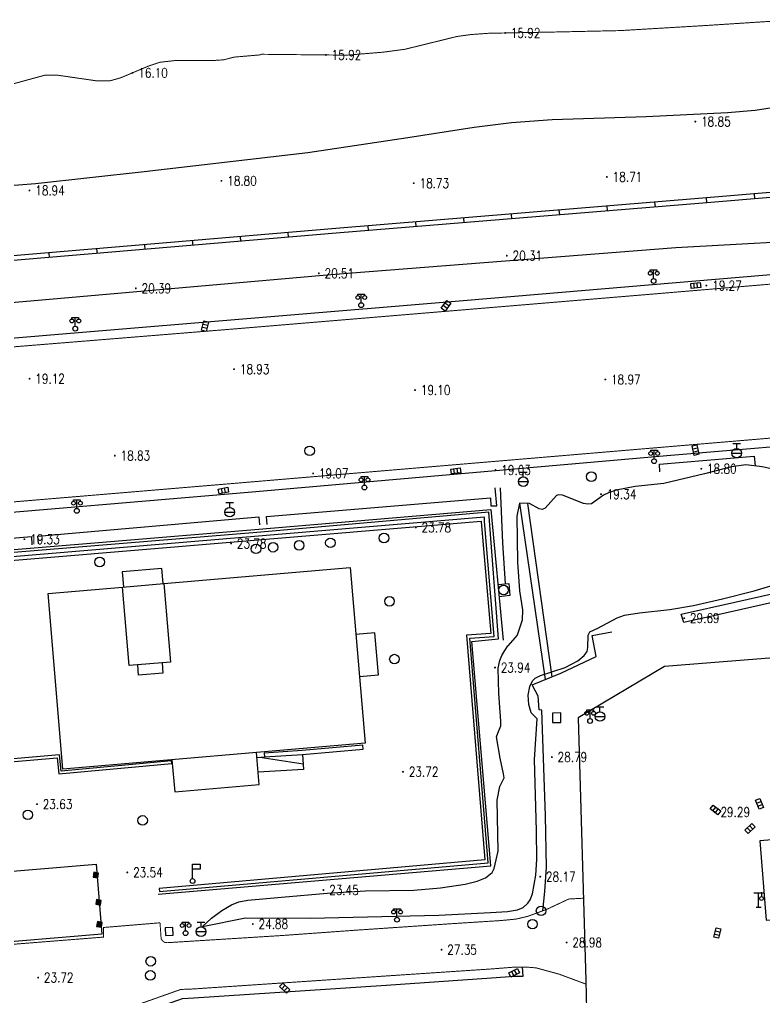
# Model space of a CAD drawing. Extents: x 404846 to 408477, y 3390929 to 3392894.
# Drawn here: x 406090.3 to 406167.9, y 3392289.3 to 3392391.2 of the extents above; entities that cross this region are included whole.
import ezdxf
from ezdxf.enums import TextEntityAlignment as Align

# ---------------------------------------------------------------- set-up
doc = ezdxf.new("R2010")
doc.units = 0
doc.header["$LTSCALE"] = 0.5
doc.header["$PDSIZE"] = 0.2
doc.layers.get('0').update_dxf_attribs({"linetype": 'CONTINUOUS'})
doc.layers.add('ASSIST', color=7, linetype='CONTINUOUS', plot=False)
for name, color, linetype in [('DLDW', 11, 'CONTINUOUS'), ('DLSS', 4, 'CONTINUOUS'), ('DMTZ', 3, 'CONTINUOUS'), ('FZTZ', 7, 'CONTINUOUS'), ('GCD', 1, 'CONTINUOUS'), ('GXYZ', 2, 'CONTINUOUS'), ('JMD', 6, 'CONTINUOUS'), ('SXSS', 5, 'CONTINUOUS'), ('ZBTZ', 3, 'CONTINUOUS')]:
    doc.layers.add(name, color=color, linetype=linetype)
doc.styles.add('HZ', font='rs.shx', dxfattribs={"width": 0.8, "bigfont": 'hztxt.shx'})
doc.linetypes.add('10411', pattern='A,2,[150,AAA.SHX,S=1,R=0,X=0,Y=1],2,[151,AAA.SHX,S=1,R=0,X=0,Y=3],1e-11', length=4)
doc.linetypes.add('10422', pattern='A,0.75,[150,AAA.SHX,S=0.5,R=0,X=0,Y=0.5],1.5,[177,AAA.SHX,S=1,R=0,X=0,Y=0.4],0.75', length=3)
doc.linetypes.add('1161', pattern='A,0,[149,AAA.SHX,S=0.15,R=0,X=0,Y=0],-1.6', length=1.6)
doc.linetypes.add('444', pattern='A,4.5,[145,AAA.SHX,S=1,R=0,X=0,Y=1],4.5,-0.5,[146,AAA.SHX,S=1,R=0,X=0,Y=0],-0.5', length=10)
doc.linetypes.add('732', pattern='A,9,-0.5,[162,AAA.SHX,S=1,R=0,X=0,Y=0],-0.5', length=10)

# ---------------------------------------------------------------- blocks, each defined once
blk = doc.blocks.new('gc097')
for p, q in [((-0.7, 2), (-0.7, 2.3)), ((-0.7, 2.3), (0.7, 2.3)), ((0, 0.5), (0, 2.3)), ((0.7, 2.3), (0.7, 2))]:
    blk.add_line(p, q)
for centre, radius in [((-0.7, 1.6), 0.4), ((0, 0), 0.5), ((0.73, 1.6), 0.4)]:
    blk.add_circle(centre, radius)
blk = doc.blocks.new('gc098')
for p, q in [((0, 0.5), (0, 3.5)), ((0, 3.5), (1.6, 3.5)), ((1.6, 2.5), (0, 2.5)), ((1.6, 3.5), (1.6, 2.5))]:
    blk.add_line(p, q)
blk.add_circle((0, 0), 0.5)
blk = doc.blocks.new('gc063')
for p, q in [((-1, 3), (1, 3)), ((0, 0), (0, 3)), ((0.6, 3), (0.6, 2.2)), ((-0.5, 0), (0.5, 0))]:
    blk.add_line(p, q)
blk.add_circle((0.6, 1.8), 0.4)
blk.add_point((0.6, 3))
blk.add_point((0.6, 3))
blk = doc.blocks.new('GC200')
at = {"linetype": 'Continuous', "const_width": 0.2, "flags": 128}
blk.add_lwpolyline([(-0.1, 0, 1), (0.1, 0, 1)], format="xyb", close=True, dxfattribs=at)
blk = doc.blocks.new('gc188')
blk.add_circle((0, 0), 1)
blk = doc.blocks.new('gc041')
for p, q in [((-1, 0.5), (1, 0.5)), ((-1, -0.5), (-1, 0.5)), ((-0.33, 0.5), (-0.33, -0.5)), ((0.33, 0.5), (0.33, -0.5)), ((1, 0.5), (1, -0.5)), ((1, -0.5), (-1, -0.5))]:
    blk.add_line(p, q)
blk = doc.blocks.new('gc133')
for p, q in [((-1, 0), (1, 0)), ((-0.8, 2), (0.8, 2)), ((0, 1), (0, 2))]:
    blk.add_line(p, q)
blk.add_circle((0, 0), 1)
blk = doc.blocks.new('*U31')
at = {"linetype": 'Continuous'}
for points in [[(0, 0), (0.5, 0.5), (-0.5, 0.5)], [(0, 0), (-0.5, 0.5), (-0.5, -0.5)], [(0, 0), (-0.5, -0.5), (0.5, -0.5)], [(0, 0), (0.5, -0.5), (0.5, 0.5)]]:
    blk.add_solid(points, dxfattribs=at)
blk = doc.blocks.new('gc002')
blk.add_lwpolyline([(-0.5, -0.5), (0.5, -0.5), (0.5, 0.5), (-0.5, 0.5), (-0.5, -0.5)])
at = {"linetype": 'Continuous'}
blk.add_blockref('*U31', (0, 0), dxfattribs=at)

msp = doc.modelspace()

# ---------------------------------------------------------------- linework, layer by layer
at = {"layer": 'ASSIST', "linetype": 'Continuous', "elevation": 24.372, "flags": 128}
msp.add_lwpolyline([(406115.051, 3392314.308), (406115.842, 3392314.358), (406119.797, 3392314.609), (406119.924, 3392313.047), (406115.18, 3392312.787)], dxfattribs=at)
at = {"layer": 'DLSS', "linetype": 'Continuous', "const_width": 0.1, "flags": 128}
for points, elevation in [([(406196.151, 3392365.937), (406156.377, 3392362.588)], 19.271), ([(406112.698, 3392358.95), (406156.377, 3392362.588)], 18.789), ([(406069.973, 3392355.482), (406112.698, 3392358.95)], 18.728), ([(406197.492, 3392350.008), (406157.704, 3392346.659)], 19.271), ([(406114.038, 3392342.973), (406157.704, 3392346.659)], 18.789), ([(406071.346, 3392339.391), (406114.038, 3392342.973)], 18.728), ([(406149.078, 3392299.639), (406147.551, 3392299.555), (406145.278, 3392298.491), (406143.293, 3392297.755), (406142.058, 3392297.466), (406140.519, 3392297.315), (406135.518, 3392296.997), (406125.229, 3392296.299), (406117.734, 3392295.758), (406105.786, 3392295.01), (406105.501, 3392295.012), (406105.386, 3392295.063), (406105.206, 3392295.213), (406105.072, 3392295.402), (406104.954, 3392297.078)], 26.143), ([(406104.954, 3392297.078), (406099.049, 3392296.589), (406099.063, 3392295.589), (406085.425, 3392294.504), (406085.259, 3392295.814), (406083.078, 3392295.608)], 23.65), ([(406149.343, 3392290.689), (406146.528, 3392291.734), (406144.139, 3392292.385), (406143.013, 3392292.471), (406141.816, 3392292.453), (406139.434, 3392292.267), (406128.47, 3392291.535), (406108.445, 3392290.188), (406107.108, 3392290.134), (406101.386, 3392288.106), (406083.812, 3392286.691)], 26.658)]:
    msp.add_lwpolyline(points, dxfattribs=dict(at, elevation=elevation))
at = {"layer": 'DMTZ', "linetype": '10411', "flags": 128}
for points, elevation in [([(406155.629, 3392381.073), (406164.108, 3392381.491), (406166.964, 3392381.758), (406169.2, 3392382.086), (406175.372, 3392383.514), (406177.813, 3392383.928), (406183.414, 3392384.01), (406185.38, 3392384.194), (406187.752, 3392384.62), (406197.076, 3392386.925)], 18.642), ([(406120.362, 3392377.345), (406130.768, 3392378.887), (406137.692, 3392379.953), (406141.573, 3392380.47), (406145.829, 3392380.764), (406155.629, 3392381.073)], 18.665), ([(406021.297, 3392367.831), (406034.516, 3392369.543), (406043.255, 3392370.376), (406048.714, 3392371.023), (406065.818, 3392374.025), (406069.913, 3392374.544), (406073.165, 3392374.72), (406075.87, 3392374.591), (406082.814, 3392373.954), (406085.648, 3392373.787), (406088.434, 3392373.837), (406091.964, 3392374.084), (406103.303, 3392375.343), (406120.362, 3392377.345)], 18.759), ([(406210.801, 3392369.496), (406206.902, 3392370.018), (406204.274, 3392370.091), (406200.481, 3392369.972), (406187.45, 3392369.072), (406176.326, 3392368.356), (406158.705, 3392367.392)], 20.161), ([(406158.705, 3392367.392), (406122.758, 3392364.586)], 20.286), ([(406122.758, 3392364.586), (406068.419, 3392359.819), (406015.57, 3392355.631)], 20.364), ([(406109.392, 3392296.709), (406113.878, 3392297.579), (406120.612, 3392297.562), (406126.562, 3392297.689), (406133.995, 3392297.891), (406139.408, 3392298.159), (406141.172, 3392298.257), (406142.217, 3392298.423), (406142.814, 3392298.659), (406143.289, 3392299.114), (406143.524, 3392299.477), (406143.762, 3392300.09), (406144.134, 3392302.04), (406144.235, 3392303.663), (406144.179, 3392306.653), (406143.965, 3392314.089), (406144.26, 3392318.32), (406143.628, 3392318.949), (406143.374, 3392319.806), (406143.311, 3392320.801), (406143.497, 3392321.685), (406143.755, 3392322.284), (406144.039, 3392322.551), (406144.604, 3392322.849), (406147.181, 3392323.689), (406148.498, 3392324.37), (406149.17, 3392324.938), (406149.458, 3392325.356), (406149.541, 3392325.775), (406149.575, 3392327.029), (406149.738, 3392327.387), (406150.588, 3392327.779), (406152.603, 3392328.844), (406153.353, 3392329.142), (406154.922, 3392329.369), (406158.1, 3392329.706), (406160.533, 3392330.139), (406163.584, 3392330.824), (406166.872, 3392331.672), (406169.878, 3392332.554), (406173.657, 3392333.752), (406174.723, 3392334.181), (406175.603, 3392334.642), (406176.436, 3392335.298), (406178.954, 3392337.598), (406179.74, 3392338.112), (406180.34, 3392338.335), (406181.179, 3392338.386), (406184.087, 3392338.206), (406186.43, 3392338.691), (406187.117, 3392338.766), (406188.112, 3392338.581), (406190.769, 3392337.679), (406191.613, 3392337.554), (406192.456, 3392337.661), (406193.963, 3392338.039)], 28.123)]:
    msp.add_lwpolyline(points, dxfattribs=dict(at, elevation=elevation))
at = {"layer": 'DMTZ', "linetype": '10422', "flags": 128}
for points, elevation in [([(406157.056, 3392344.06), (406157.02, 3392344.844), (406166.867, 3392345.682), (406166.974, 3392344.672)], 19.694), ([(406139.438, 3392340.512), (406140.058, 3392340.528), (406139.87, 3392342.389)], 19.204), ([(406140.398, 3392342.396), (406140.65, 3392336.65), (406140.913, 3392332.387)], 20.62), ([(406116.109, 3392338.566), (406116.056, 3392339.415), (406139.385, 3392341.361), (406139.438, 3392340.512)], 19.336), ([(406114.824, 3392338.059), (406139.445, 3392340.128), (406140.728, 3392326.534)], 23.647), ([(406092.294, 3392336.583), (406092.234, 3392337.365), (406115.266, 3392339.372), (406115.31, 3392338.539)], 19.329), ([(406022.049, 3392308.153), (406021.299, 3392317.237), (406021.13, 3392321.047), (406021.362, 3392323.133), (406021.776, 3392324.641), (406022.3, 3392325.81), (406023.052, 3392326.92), (406023.935, 3392327.894), (406024.731, 3392328.637), (406026.506, 3392329.874), (406028.191, 3392330.589), (406029.774, 3392330.93), (406033.07, 3392331.195), (406048.023, 3392332.492), (406063.797, 3392333.818), (406114.824, 3392338.059)], 23.673), ([(406069.889, 3392334.659), (406069.818, 3392335.511), (406091.547, 3392337.31), (406091.598, 3392336.446)], 19.44), ([(406140.182, 3392332.318), (406141.298, 3392332.423), (406141.425, 3392331.173), (406140.303, 3392331.041)], 23.498), ([(406144.85, 3392298.332), (406145.051, 3392300.35), (406145.227, 3392302.881), (406145.134, 3392308.221), (406144.742, 3392319.221), (406144.478, 3392319.252), (406144.374, 3392320.673), (406143.741, 3392321.882), (406146.724, 3392323.09), (406150.392, 3392324.838), (406149.99, 3392327.004), (406152.032, 3392327.393)], 28.502)]:
    msp.add_lwpolyline(points, dxfattribs=dict(at, elevation=elevation))
at = {"layer": 'DMTZ', "linetype": '10422', "elevation": 29.73, "flags": 128}
msp.add_lwpolyline([(406179.137, 3392334.516), (406176.116, 3392332.509), (406174.773, 3392331.872), (406173.717, 3392331.546), (406159.53, 3392328.364), (406159.274, 3392329.225), (406164.859, 3392330.491), (406171.479, 3392331.975), (406174.041, 3392332.554), (406174.464, 3392332.75), (406175.211, 3392333.146), (406176.436, 3392333.822), (406178.678, 3392335.327), (406179.137, 3392334.516)], close=True, dxfattribs=at)
at = {"layer": 'FZTZ', "linetype": 'Continuous', "flags": 128}
for points, elevation in [([(406146.735, 3392317.934), (406146.707, 3392318.968), (406145.87, 3392318.911), (406145.86, 3392317.943), (406146.735, 3392317.934)], 29.013), ([(406106.316, 3392295.805), (406106.277, 3392296.604), (406105.482, 3392296.566), (406105.52, 3392295.767), (406106.316, 3392295.805)], 24.031)]:
    msp.add_lwpolyline(points, close=True, dxfattribs=dict(at, elevation=elevation))
at = {"layer": 'GXYZ', "linetype": '732', "flags": 128}
for points, elevation in [([(406142.424, 3392340.792), (406145.08, 3392322.425)], 23.542), ([(406145.808, 3392322.719), (406143.29, 3392340.764)], 23.531)]:
    msp.add_lwpolyline(points, dxfattribs=dict(at, elevation=elevation))
at = {"layer": 'JMD', "linetype": 'Continuous'}
for p, q in [((406115.842, 3392314.358), (406119.797, 3392314.609)), ((406119.797, 3392314.609), (406119.924, 3392313.047)), ((406115.051, 3392314.308), (406115.842, 3392314.358)), ((406115.343, 3392314.326), (406119.877, 3392313.624))]:
    msp.add_line(p, q, dxfattribs=at)
at = {"layer": 'JMD', "linetype": '444', "flags": 128}
for points, elevation in [([(406104.746, 3392300.058), (406139.435, 3392303.01), (406137.444, 3392326.396), (406140.231, 3392326.656), (406139.234, 3392339.843), (406115.455, 3392337.762)], 25.66), ([(406199.784, 3392339.072), (406200.438, 3392327.171), (406157.522, 3392323.767), (406148.514, 3392318.441), (406149.335, 3392291.073)], 31.317), ([(406115.455, 3392337.762), (406063.949, 3392333.537)], 24.948), ([(406149.335, 3392291.073), (406149.533, 3392281.9), (406168.053, 3392279.068)], 31.559)]:
    msp.add_lwpolyline(points, dxfattribs=dict(at, elevation=elevation))
at = {"layer": 'JMD', "linetype": 'Continuous', "flags": 128}
for points, elevation in [([(406105.364, 3392332.424), (406124.761, 3392334.078), (406126.321, 3392315.782), (406094.842, 3392313.098), (406093.282, 3392331.394), (406101.038, 3392332.056)], 37.577), ([(406105.266, 3392332.416), (406105.13, 3392334.007), (406101.013, 3392333.656), (406101.149, 3392332.065)], 26.578), ([(406125.726, 3392322.756), (406127.719, 3392322.926), (406127.346, 3392327.3), (406125.353, 3392327.13)], 27.511), ([(406105.172, 3392324.166), (406105.264, 3392323.089), (406102.718, 3392322.872), (406102.627, 3392323.949)], 39.575), ([(406106.201, 3392314.066), (406106.486, 3392310.724), (406115.292, 3392311.475), (406115.007, 3392314.817)], 28.673)]:
    msp.add_lwpolyline(points, dxfattribs=dict(at, elevation=elevation))
for points, elevation in [([(406105.364, 3392332.424), (406106.061, 3392324.242), (406101.735, 3392323.873), (406101.038, 3392332.056), (406105.364, 3392332.424)], 40.258), ([(406188.009, 3392292.978), (406186.837, 3392307.231), (406167.446, 3392305.635), (406168.127, 3392297.362), (406178.881, 3392298.247), (406179.373, 3392292.267), (406188.009, 3392292.978)], 37.844), ([(406085.001, 3392302.068), (406098.283, 3392303.175), (406098.889, 3392295.899), (406085.608, 3392294.792), (406085.001, 3392302.068)], 27.633)]:
    msp.add_lwpolyline(points, close=True, dxfattribs=dict(at, elevation=elevation))
at = {"layer": 'SXSS', "linetype": 'Continuous'}
for p, q in [((406166.862, 3392373.013), (406166.903, 3392372.514)), ((406151.514, 3392371.741), (406151.555, 3392371.243)), ((406156.497, 3392372.151), (406156.538, 3392371.653)), ((406161.879, 3392372.595), (406161.921, 3392372.097)), ((406141.548, 3392370.92), (406141.589, 3392370.421)), ((406146.531, 3392371.33), (406146.572, 3392370.832)), ((406126.598, 3392369.688), (406126.639, 3392369.19)), ((406131.581, 3392370.099), (406131.622, 3392369.6)), ((406136.564, 3392370.509), (406136.605, 3392370.011)), ((406113.297, 3392368.57), (406113.339, 3392368.072)), ((406118.279, 3392368.991), (406118.321, 3392368.493)), ((406103.332, 3392367.727), (406103.374, 3392367.229)), ((406108.314, 3392368.148), (406108.357, 3392367.65)), ((406093.368, 3392366.884), (406093.41, 3392366.385)), ((406098.35, 3392367.305), (406098.392, 3392366.807))]:
    msp.add_line(p, q, dxfattribs=at)
at = {"layer": 'SXSS', "linetype": 'Continuous', "const_width": 0.1, "elevation": 16.448, "flags": 128}
msp.add_lwpolyline([(406089.575, 3392384.464), (406092.916, 3392385.375), (406094.319, 3392385.379), (406098.228, 3392384.812), (406099.721, 3392384.795), (406100.848, 3392385.11), (406103.793, 3392386.352), (406104.961, 3392386.736), (406106.538, 3392386.912), (406110.488, 3392386.913), (406111.594, 3392386.99), (406112.7, 3392387.27), (406115.412, 3392387.503), (406115.525, 3392387.563), (406124.404, 3392387.472), (406128.187, 3392387.78), (406130.489, 3392388.088), (406135.895, 3392389.417), (406137.377, 3392389.621), (406139.24, 3392389.753), (406145.544, 3392389.871), (406152.939, 3392390.032), (406161.951, 3392390.568), (406170.656, 3392391.131)], dxfattribs=at)
at = {"layer": 'SXSS', "color": 7, "linetype": 'Continuous', "flags": 128}
for points, elevation in [([(406206.722, 3392376.351), (406161.48, 3392372.562)], 22.791), ([(406161.48, 3392372.562), (406123.261, 3392369.413)], 22.741), ([(406123.261, 3392369.413), (406014.127, 3392360.179)], 22.69)]:
    msp.add_lwpolyline(points, dxfattribs=dict(at, elevation=elevation))
at = {"layer": 'SXSS', "linetype": '10422', "flags": 128}
for points, elevation in [([(406206.764, 3392375.853), (406161.522, 3392372.064)], 22.791), ([(406161.521, 3392372.064), (406123.302, 3392368.915)], 22.741), ([(406123.303, 3392368.915), (406014.169, 3392359.681)], 22.69)]:
    msp.add_lwpolyline(points, dxfattribs=dict(at, elevation=elevation))
at = {"layer": 'SXSS', "linetype": 'Continuous', "elevation": 23.644, "flags": 128}
msp.add_lwpolyline([(406030.855, 3392329.928), (406138.418, 3392338.932), (406138.436, 3392338.862), (406139.426, 3392327.221), (406136.888, 3392327.034), (406138.798, 3392303.645), (406104.86, 3392300.666), (406104.889, 3392300.328), (406139.163, 3392303.337), (406137.253, 3392326.721), (406139.793, 3392326.908), (406138.774, 3392338.891), (406138.761, 3392339.348), (406030.827, 3392330.266)], dxfattribs=at)
at = {"layer": 'SXSS', "linetype": 'Continuous', "flags": 128}
for points, elevation in [([(406115.842, 3392314.358), (406119.797, 3392314.609), (406126.136, 3392315.173), (406126.1, 3392315.581), (406119.766, 3392315.016), (406115.816, 3392314.766), (406115.842, 3392314.358)], 23.971), ([(406079.643, 3392313.027), (406094.243, 3392314.273), (406094.396, 3392312.585), (406106.185, 3392313.66), (406106.159, 3392313.938), (406094.649, 3392312.888), (406094.496, 3392314.575), (406079.619, 3392313.306), (406079.643, 3392313.027)], 23.846)]:
    msp.add_lwpolyline(points, close=True, dxfattribs=dict(at, elevation=elevation))
at = {"layer": 'ZBTZ', "linetype": '1161', "flags": 128}
for points, elevation in [([(406210.801, 3392369.496), (406210.924, 3392368.149), (406192.714, 3392366.618), (406172.692, 3392364.924), (406136.961, 3392361.913), (406094.801, 3392358.419), (406064.974, 3392355.896)], 19.365), ([(406241.299, 3392352.724), (406218.909, 3392350.785), (406197.571, 3392349.072), (406157.783, 3392345.722), (406114.128, 3392341.899), (406071.435, 3392338.298), (406032.315, 3392335.109), (406026.908, 3392334.749)], 19.37), ([(406191.589, 3392343.927), (406189.871, 3392343.502), (406189.476, 3392343.399), (406186.805, 3392343.586), (406185.288, 3392343.59), (406180.794, 3392342.855), (406176.396, 3392342.665), (406174.257, 3392342.722), (406172.769, 3392343.068), (406169.57, 3392344.177), (406167.72, 3392344.587), (406166.004, 3392344.782), (406164.509, 3392344.594), (406161.688, 3392343.86), (406157.441, 3392342.86), (406154.482, 3392342.527), (406152.502, 3392342.147), (406151.694, 3392341.885), (406151.184, 3392341.631), (406149.93, 3392340.718), (406149.545, 3392340.677), (406149.085, 3392340.773), (406146.887, 3392341.623), (406146.482, 3392341.655), (406146.263, 3392341.59), (406145.09, 3392340.291), (406144.769, 3392340.121), (406144.478, 3392340.198), (406143.472, 3392340.758), (406142.424, 3392340.792), (406142.136, 3392339.437), (406142.196, 3392334.637), (406142.426, 3392331.674), (406142.715, 3392329.674), (406142.706, 3392328.612), (406142.175, 3392327.056), (406141.205, 3392325.94)], 20.224), ([(406109.392, 3392296.709), (406110.309, 3392297.554), (406111.397, 3392298.366), (406112.393, 3392298.967), (406113.169, 3392299.249), (406114.101, 3392299.439), (406117.618, 3392299.755), (406122.378, 3392300.158), (406126.379, 3392300.393), (406131.389, 3392300.464), (406134.197, 3392300.708), (406136.768, 3392301.093), (406138.01, 3392301.417), (406138.883, 3392301.776), (406139.575, 3392302.326), (406139.786, 3392302.738), (406140.194, 3392304.528), (406140.092, 3392309.852), (406140.373, 3392311.288), (406140.811, 3392312.197), (406140.739, 3392312.604), (406140.416, 3392314.229), (406140.032, 3392316.443), (406140.155, 3392316.836), (406140.466, 3392317.584), (406140.485, 3392318.086), (406140.251, 3392320.976), (406140.198, 3392323.609), (406140.374, 3392324.416), (406140.569, 3392324.94), (406140.894, 3392325.438), (406141.205, 3392325.94)], 23.832), ([(406007.937, 3392324.623), (406008.272, 3392320.612), (406008.624, 3392317.864), (406009.047, 3392312.515), (406009.359, 3392308.734), (406009.746, 3392305.855), (406010.431, 3392302.831), (406011.451, 3392299.829), (406012.935, 3392296.708), (406014.805, 3392293.786), (406015.764, 3392292.537), (406015.844, 3392292.479), (406018.233, 3392289.905), (406020.382, 3392287.995), (406022.362, 3392286.596), (406023.783, 3392285.715), (406026.938, 3392284.176), (406029.471, 3392283.265), (406031.16, 3392282.809), (406033.262, 3392282.362), (406036.478, 3392282.019), (406040.586, 3392282.057), (406043.672, 3392282.271), (406053.049, 3392283.119), (406063.815, 3392283.94), (406074.37, 3392284.853), (406083.887, 3392285.755), (406101.584, 3392287.18), (406107.287, 3392289.201), (406108.495, 3392289.25), (406128.533, 3392290.598), (406139.502, 3392291.331), (406141.86, 3392291.515), (406142.79, 3392291.529), (406142.73, 3392292.467)], 23.312)]:
    msp.add_lwpolyline(points, dxfattribs=dict(at, elevation=elevation))

# ---------------------------------------------------------------- block references
at = {"layer": 'DLDW', "linetype": 'Continuous', "xscale": 0.5, "yscale": 0.5}
for name, p in [('gc097', (406156.395, 3392363.945, 19.221)), ('gc097', (406125.919, 3392361.428, 19.266)), ('gc097', (406096.121, 3392358.979, 19.219)), ('gc097', (406156.444, 3392345.167, 19.379)), ('gc097', (406126.254, 3392342.433, 19.326)), ('gc097', (406096.288, 3392339.999, 19.109)), ('gc097', (406149.775, 3392318.105, 29.213)), ('gc098', (406108.348, 3392301.428, 23.79)), ('gc097', (406129.65, 3392297.4, 27.012)), ('gc097', (406107.616, 3392295.998, 24.372))]:
    msp.add_blockref(name, p, dxfattribs=at)
at = {"layer": 'DLSS', "linetype": 'Continuous', "xscale": 0.5, "yscale": 0.5}
msp.add_blockref('gc063', (406167.338, 3392298.714, 29.208), dxfattribs=at)
at = {"layer": 'GCD', "linetype": 'Continuous'}
ref = msp.add_blockref('GC200', (406140.91, 3392389.784, 15.924), dxfattribs=dict(at, xscale=0.5, yscale=0.5, zscale=0.5))
ref.add_attrib('height', '15.92', dxfattribs={"linetype": 'Continuous', "height": 1, "style": 'HZ', "width": 0.8}).set_placement((406141.51, 3392389.784, 15.924), align=Align.MIDDLE_LEFT)
ref = msp.add_blockref('GC200', (406122.242, 3392387.494, 15.924), dxfattribs=dict(at, xscale=0.5, yscale=0.5, zscale=0.5))
ref.add_attrib('height', '15.92', dxfattribs={"linetype": 'Continuous', "height": 1, "style": 'HZ', "width": 0.8}).set_placement((406122.842, 3392387.494, 15.924), align=Align.MIDDLE_LEFT)
ref = msp.add_blockref('GC200', (406102.087, 3392385.633, 16.103), dxfattribs=dict(at, xscale=0.5, yscale=0.5, zscale=0.5))
ref.add_attrib('height', '16.10', dxfattribs={"linetype": 'Continuous', "height": 1, "style": 'HZ', "width": 0.8}).set_placement((406102.687, 3392385.633, 16.103), align=Align.MIDDLE_LEFT)
ref = msp.add_blockref('GC200', (406160.741, 3392380.552, 18.849), dxfattribs=dict(at, xscale=0.5, yscale=0.5, zscale=0.5))
ref.add_attrib('height', '18.85', dxfattribs={"linetype": 'Continuous', "height": 1, "style": 'HZ', "width": 0.8}).set_placement((406161.341, 3392380.552, 18.849), align=Align.MIDDLE_LEFT)
ref = msp.add_blockref('GC200', (406111.358, 3392374.379, 18.8), dxfattribs=dict(at, xscale=0.5, yscale=0.5, zscale=0.5))
ref.add_attrib('height', '18.80', dxfattribs={"linetype": 'Continuous', "height": 1, "style": 'HZ', "width": 0.8}).set_placement((406111.958, 3392374.379, 18.8), align=Align.MIDDLE_LEFT)
ref = msp.add_blockref('GC200', (406151.524, 3392374.786, 18.709), dxfattribs=dict(at, xscale=0.5, yscale=0.5, zscale=0.5))
ref.add_attrib('height', '18.71', dxfattribs={"linetype": 'Continuous', "height": 1, "style": 'HZ', "width": 0.8}).set_placement((406152.124, 3392374.786, 18.709), align=Align.MIDDLE_LEFT)
ref = msp.add_blockref('GC200', (406091.349, 3392373.376, 18.941), dxfattribs=dict(at, xscale=0.5, yscale=0.5, zscale=0.5))
ref.add_attrib('height', '18.94', dxfattribs={"linetype": 'Continuous', "height": 1, "style": 'HZ', "width": 0.8}).set_placement((406091.949, 3392373.376, 18.941), align=Align.MIDDLE_LEFT)
ref = msp.add_blockref('GC200', (406131.396, 3392374.132, 18.733), dxfattribs=dict(at, xscale=0.5, yscale=0.5, zscale=0.5))
ref.add_attrib('height', '18.73', dxfattribs={"linetype": 'Continuous', "height": 1, "style": 'HZ', "width": 0.8}).set_placement((406131.996, 3392374.132, 18.733), align=Align.MIDDLE_LEFT)
ref = msp.add_blockref('GC200', (406141.095, 3392366.576, 20.313), dxfattribs=dict(at, xscale=0.5, yscale=0.5, zscale=0.5))
ref.add_attrib('height', '20.31', dxfattribs={"linetype": 'Continuous', "height": 1, "style": 'HZ', "width": 0.8}).set_placement((406141.695, 3392366.576, 20.313), align=Align.MIDDLE_LEFT)
ref = msp.add_blockref('GC200', (406121.5, 3392364.741, 20.51), dxfattribs=dict(at, xscale=0.5, yscale=0.5, zscale=0.5))
ref.add_attrib('height', '20.51', dxfattribs={"linetype": 'Continuous', "height": 1, "style": 'HZ', "width": 0.8}).set_placement((406122.1, 3392364.741, 20.51), align=Align.MIDDLE_LEFT)
ref = msp.add_blockref('GC200', (406102.432, 3392363.174, 20.389), dxfattribs=dict(at, xscale=0.5, yscale=0.5, zscale=0.5))
ref.add_attrib('height', '20.39', dxfattribs={"linetype": 'Continuous', "height": 1, "style": 'HZ', "width": 0.8}).set_placement((406103.032, 3392363.174, 20.389), align=Align.MIDDLE_LEFT)
ref = msp.add_blockref('GC200', (406161.895, 3392363.467, 19.273), dxfattribs=dict(at, xscale=0.5, yscale=0.5, zscale=0.5))
ref.add_attrib('height', '19.27', dxfattribs={"linetype": 'Continuous', "height": 1, "style": 'HZ', "width": 0.8}).set_placement((406162.495, 3392363.467, 19.273), align=Align.MIDDLE_LEFT)
ref = msp.add_blockref('GC200', (406112.672, 3392354.754, 18.934), dxfattribs=dict(at, xscale=0.5, yscale=0.5, zscale=0.5))
ref.add_attrib('height', '18.93', dxfattribs={"linetype": 'Continuous', "height": 1, "style": 'HZ', "width": 0.8}).set_placement((406113.272, 3392354.754, 18.934), align=Align.MIDDLE_LEFT)
ref = msp.add_blockref('GC200', (406091.358, 3392353.761, 19.12), dxfattribs=dict(at, xscale=0.5, yscale=0.5, zscale=0.5))
ref.add_attrib('height', '19.12', dxfattribs={"linetype": 'Continuous', "height": 1, "style": 'HZ', "width": 0.8}).set_placement((406091.958, 3392353.761, 19.12), align=Align.MIDDLE_LEFT)
ref = msp.add_blockref('GC200', (406151.356, 3392353.681, 18.97), dxfattribs=dict(at, xscale=0.5, yscale=0.5, zscale=0.5))
ref.add_attrib('height', '18.97', dxfattribs={"linetype": 'Continuous', "height": 1, "style": 'HZ', "width": 0.8}).set_placement((406151.956, 3392353.681, 18.97), align=Align.MIDDLE_LEFT)
ref = msp.add_blockref('GC200', (406131.533, 3392352.579, 19.103), dxfattribs=dict(at, xscale=0.5, yscale=0.5, zscale=0.5))
ref.add_attrib('height', '19.10', dxfattribs={"linetype": 'Continuous', "height": 1, "style": 'HZ', "width": 0.8}).set_placement((406132.133, 3392352.579, 19.103), align=Align.MIDDLE_LEFT)
ref = msp.add_blockref('GC200', (406100.246, 3392345.752, 18.832), dxfattribs=dict(at, xscale=0.5, yscale=0.5, zscale=0.5))
ref.add_attrib('height', '18.83', dxfattribs={"linetype": 'Continuous', "height": 1, "style": 'HZ', "width": 0.8}).set_placement((406100.846, 3392345.752, 18.832), align=Align.MIDDLE_LEFT)
ref = msp.add_blockref('GC200', (406120.91, 3392343.892, 19.065), dxfattribs=dict(at, xscale=0.5, yscale=0.5, zscale=0.5))
ref.add_attrib('height', '19.07', dxfattribs={"linetype": 'Continuous', "height": 1, "style": 'HZ', "width": 0.8}).set_placement((406121.51, 3392343.892, 19.065), align=Align.MIDDLE_LEFT)
ref = msp.add_blockref('GC200', (406139.917, 3392344.246, 19.034), dxfattribs=dict(at, xscale=0.5, yscale=0.5, zscale=0.5))
ref.add_attrib('height', '19.03', dxfattribs={"linetype": 'Continuous', "height": 1, "style": 'HZ', "width": 0.8}).set_placement((406140.517, 3392344.246, 19.034), align=Align.MIDDLE_LEFT)
ref = msp.add_blockref('GC200', (406161.358, 3392344.379, 18.8), dxfattribs=dict(at, xscale=0.5, yscale=0.5, zscale=0.5))
ref.add_attrib('height', '18.80', dxfattribs={"linetype": 'Continuous', "height": 1, "style": 'HZ', "width": 0.8}).set_placement((406161.958, 3392344.379, 18.8), align=Align.MIDDLE_LEFT)
ref = msp.add_blockref('GC200', (406150.908, 3392341.731, 19.341), dxfattribs=dict(at, xscale=0.5, yscale=0.5, zscale=0.5))
ref.add_attrib('height', '19.34', dxfattribs={"linetype": 'Continuous', "height": 1, "style": 'HZ', "width": 0.8}).set_placement((406151.508, 3392341.731, 19.341), align=Align.MIDDLE_LEFT)
ref = msp.add_blockref('GC200', (406131.61, 3392338.264, 23.781), dxfattribs=dict(at, xscale=0.5, yscale=0.5, zscale=0.5))
ref.add_attrib('height', '23.78', dxfattribs={"linetype": 'Continuous', "height": 1, "style": 'HZ', "width": 0.8}).set_placement((406132.21, 3392338.264, 23.781), align=Align.MIDDLE_LEFT)
ref = msp.add_blockref('GC200', (406090.823, 3392337.042, 19.332), dxfattribs=dict(at, xscale=0.5, yscale=0.5, zscale=0.5))
ref.add_attrib('height', '19.33', dxfattribs={"linetype": 'Continuous', "height": 1, "style": 'HZ', "width": 0.8}).set_placement((406091.423, 3392337.042, 19.332), align=Align.MIDDLE_LEFT)
ref = msp.add_blockref('GC200', (406112.362, 3392336.591, 23.782), dxfattribs=dict(at, xscale=0.5, yscale=0.5, zscale=0.5))
ref.add_attrib('height', '23.78', dxfattribs={"linetype": 'Continuous', "height": 1, "style": 'HZ', "width": 0.8}).set_placement((406112.962, 3392336.591, 23.782), align=Align.MIDDLE_LEFT)
ref = msp.add_blockref('GC200', (406159.582, 3392328.818, 29.686), dxfattribs=dict(at, xscale=0.5, yscale=0.5, zscale=0.5))
ref.add_attrib('height', '29.69', dxfattribs={"linetype": 'Continuous', "height": 1, "style": 'HZ', "width": 0.8}).set_placement((406160.182, 3392328.818, 29.686), align=Align.MIDDLE_LEFT)
ref = msp.add_blockref('GC200', (406139.863, 3392323.664, 23.944), dxfattribs=dict(at, xscale=0.5, yscale=0.5, zscale=0.5))
ref.add_attrib('height', '23.94', dxfattribs={"linetype": 'Continuous', "height": 1, "style": 'HZ', "width": 0.8}).set_placement((406140.463, 3392323.664, 23.944), align=Align.MIDDLE_LEFT)
ref = msp.add_blockref('GC200', (406145.792, 3392314.342, 28.786), dxfattribs=dict(at, xscale=0.5, yscale=0.5, zscale=0.5))
ref.add_attrib('height', '28.79', dxfattribs={"linetype": 'Continuous', "height": 1, "style": 'HZ', "width": 0.8}).set_placement((406146.392, 3392314.342, 28.786), align=Align.MIDDLE_LEFT)
ref = msp.add_blockref('GC200', (406130.274, 3392312.813, 23.715), dxfattribs=dict(at, xscale=0.5, yscale=0.5, zscale=0.5))
ref.add_attrib('height', '23.72', dxfattribs={"linetype": 'Continuous', "height": 1, "style": 'HZ', "width": 0.8}).set_placement((406130.874, 3392312.813, 23.715), align=Align.MIDDLE_LEFT)
ref = msp.add_blockref('GC200', (406092.131, 3392309.44, 23.627), dxfattribs=dict(at, xscale=0.5, yscale=0.5, zscale=0.5))
ref.add_attrib('height', '23.63', dxfattribs={"linetype": 'Continuous', "height": 1, "style": 'HZ', "width": 0.8}).set_placement((406092.731, 3392309.44, 23.627), align=Align.MIDDLE_LEFT)
ref = msp.add_blockref('GC200', (406162.754, 3392308.611, 29.289), dxfattribs=dict(at, xscale=0.5, yscale=0.5, zscale=0.5))
ref.add_attrib('height', '29.29', dxfattribs={"linetype": 'Continuous', "height": 1, "style": 'HZ', "width": 0.8}).set_placement((406163.354, 3392308.611, 29.289), align=Align.MIDDLE_LEFT)
ref = msp.add_blockref('GC200', (406101.547, 3392302.333, 23.54), dxfattribs=dict(at, xscale=0.5, yscale=0.5, zscale=0.5))
ref.add_attrib('height', '23.54', dxfattribs={"linetype": 'Continuous', "height": 1, "style": 'HZ', "width": 0.8}).set_placement((406102.147, 3392302.333, 23.54), align=Align.MIDDLE_LEFT)
ref = msp.add_blockref('GC200', (406144.58, 3392301.883, 28.166), dxfattribs=dict(at, xscale=0.5, yscale=0.5, zscale=0.5))
ref.add_attrib('height', '28.17', dxfattribs={"linetype": 'Continuous', "height": 1, "style": 'HZ', "width": 0.8}).set_placement((406145.18, 3392301.883, 28.166), align=Align.MIDDLE_LEFT)
ref = msp.add_blockref('GC200', (406121.982, 3392300.492, 23.445), dxfattribs=dict(at, xscale=0.5, yscale=0.5, zscale=0.5))
ref.add_attrib('height', '23.45', dxfattribs={"linetype": 'Continuous', "height": 1, "style": 'HZ', "width": 0.8}).set_placement((406122.582, 3392300.492, 23.445), align=Align.MIDDLE_LEFT)
ref = msp.add_blockref('GC200', (406114.623, 3392296.944, 24.878), dxfattribs=dict(at, xscale=0.5, yscale=0.5, zscale=0.5))
ref.add_attrib('height', '24.88', dxfattribs={"linetype": 'Continuous', "height": 1, "style": 'HZ', "width": 0.8}).set_placement((406115.223, 3392296.944, 24.878), align=Align.MIDDLE_LEFT)
ref = msp.add_blockref('GC200', (406147.325, 3392295.024, 28.98), dxfattribs=dict(at, xscale=0.5, yscale=0.5, zscale=0.5))
ref.add_attrib('height', '28.98', dxfattribs={"linetype": 'Continuous', "height": 1, "style": 'HZ', "width": 0.8}).set_placement((406147.925, 3392295.024, 28.98), align=Align.MIDDLE_LEFT)
ref = msp.add_blockref('GC200', (406134.294, 3392294.273, 27.347), dxfattribs=dict(at, xscale=0.5, yscale=0.5, zscale=0.5))
ref.add_attrib('height', '27.35', dxfattribs={"linetype": 'Continuous', "height": 1, "style": 'HZ', "width": 0.8}).set_placement((406134.894, 3392294.273, 27.347), align=Align.MIDDLE_LEFT)
ref = msp.add_blockref('GC200', (406092.257, 3392291.375, 23.715), dxfattribs=dict(at, xscale=0.5, yscale=0.5, zscale=0.5))
ref.add_attrib('height', '23.72', dxfattribs={"linetype": 'Continuous', "height": 1, "style": 'HZ', "width": 0.8}).set_placement((406092.857, 3392291.375, 23.715), align=Align.MIDDLE_LEFT)
at = {"layer": 'GXYZ', "linetype": 'Continuous', "xscale": 0.5, "yscale": 0.5}
for p, rotation in [((406160.79, 3392363.478, 19.284), 186.132564275761), ((406134.76, 3392361.366, 19.15), 234.7408086650983), ((406109.654, 3392359.241, 19.007), 76.23925916966982), ((406160.764, 3392346.323, 19.482), 282.6973761175482), ((406135.784, 3392344.156, 19.148), 187.1065925274834), ((406111.565, 3392342.105, 19.148), 191.3106077941818), ((406167.425, 3392309.473, 29.297), 111.705346688267), ((406162.848, 3392308.84, 29.271), 142.5518994285488), ((406166.439, 3392306.903, 29.275), 43.23689017013437), ((406163.042, 3392296.012, 29.192), 76.33041713677102), ((406141.862, 3392291.858, 28.352), 206.9523556012533), ((406117.944, 3392290.276, 25.463), 136.0774763435705)]:
    msp.add_blockref('gc041', p, dxfattribs=dict(at, rotation=rotation))
for name, p in [('gc188', (406120.552, 3392346.248, 19.101)), ('gc133', (406165.05, 3392346.003, 19.462)), ('gc133', (406142.803, 3392343.042, 19.011)), ('gc188', (406149.904, 3392343.559, 19.262)), ('gc133', (406112.213, 3392339.861, 18.97)), ('gc188', (406122.71, 3392336.666, 23.923)), ('gc188', (406128.295, 3392337.168, 23.852)), ('gc188', (406114.956, 3392336.037, 23.828)), ('gc188', (406116.742, 3392336.204, 23.828)), ('gc188', (406119.452, 3392336.398, 23.852)), ('gc188', (406098.659, 3392334.663, 23.635)), ('gc188', (406140.754, 3392331.747, 23.47)), ('gc188', (406128.868, 3392330.575, 23.805)), ('gc188', (406129.384, 3392324.551, 23.828)), ('gc133', (406150.805, 3392318.569, 29.416)), ('gc188', (406091.182, 3392308.327, 23.609)), ('gc188', (406103.138, 3392307.747, 23.632)), ('gc188', (406144.669, 3392298.327, 28.593)), ('gc188', (406143.773, 3392296.936, 28.622)), ('gc133', (406109.23, 3392296.158, 24.29)), ('gc188', (406103.991, 3392293.072, 23.842)), ('gc188', (406103.94, 3392291.597, 23.883))]:
    msp.add_blockref(name, p, dxfattribs=at)
at = {"layer": 'JMD', "linetype": 'Continuous', "xscale": 0.5, "yscale": 0.5, "rotation": 350.7878183237395}
for p in [(406098.263, 3392302.051, 24.411), (406098.535, 3392299.211, 24.411), (406098.639, 3392296.913, 24.006)]:
    msp.add_blockref('gc002', p, dxfattribs=at)

doc.saveas('drawing.dxf')
